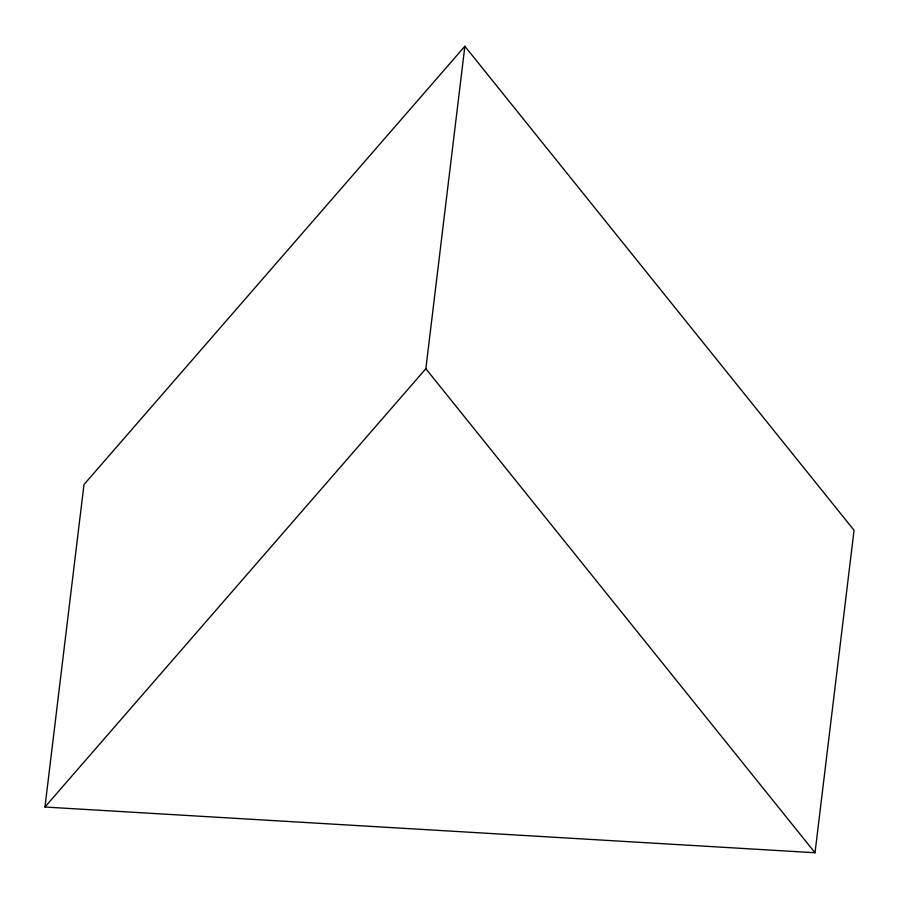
<?xml version="1.0" encoding="UTF-8"?>
<svg xmlns="http://www.w3.org/2000/svg" width="899" height="899" viewBox="0 0 899 899"><rect width="100%" height="100%" fill="white"/><g stroke="black" fill="none" stroke-linecap="round" stroke-linejoin="round"><path stroke-width="1.35" d="M44.95 807.032L83.978 484.561L464.873 46.254L854.05 530.275L815.022 852.746L44.95 807.032L425.845 368.725L464.873 46.254M425.845 368.725L815.022 852.746"/></g></svg>
